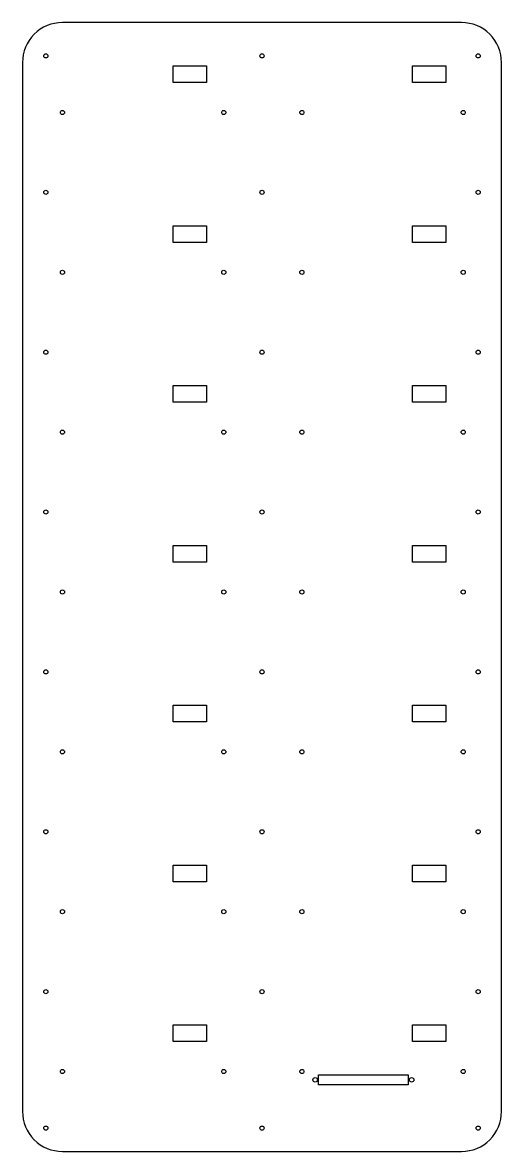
# Model space of a CAD drawing. Header units: millimetres. Extents: x -144 to 144, y -339 to 339.
import ezdxf

# ---------------------------------------------------------------- set-up
doc = ezdxf.new("R2010")
doc.units = ezdxf.units.MM

msp = doc.modelspace()

# ---------------------------------------------------------------- linework, layer by layer
msp.add_lwpolyline([(144, 315, 0.414214), (120, 339), (-120, 339, 0.414214), (-144, 315), (-144, -315, 0.414214), (-120, -339), (120, -339, 0.414214), (144, -315)], format="xyb", close=True)
for points in [[(-53.4, 303), (-53.4, 313), (-33.4, 313), (-33.4, 303)], [(90.6, 313), (110.6, 313), (110.6, 303), (90.6, 303)], [(-53.4, 217), (-33.4, 217), (-33.4, 207), (-53.4, 207)], [(90.6, 217), (110.6, 217), (110.6, 207), (90.6, 207)], [(-53.4, 121), (-33.4, 121), (-33.4, 111), (-53.4, 111)], [(110.6, 121), (110.6, 111), (90.6, 111), (90.6, 121)], [(-53.4, 25), (-33.4, 25), (-33.4, 15), (-53.4, 15)], [(90.6, 15), (90.6, 25), (110.6, 25), (110.6, 15)], [(-33.4, -81), (-53.4, -81), (-53.4, -71), (-33.4, -71)], [(110.6, -71), (110.6, -81), (90.6, -81), (90.6, -71)], [(-53.4, -167), (-33.4, -167), (-33.4, -177), (-53.4, -177)], [(110.6, -177), (90.6, -177), (90.6, -167), (110.6, -167)], [(-33.4, -273), (-53.4, -273), (-53.4, -263), (-33.4, -263)], [(90.6, -273), (90.6, -263), (110.6, -263), (110.6, -273)], [(34, -299), (34, -293), (88, -293), (88, -299)]]:
    msp.add_lwpolyline(points, close=True)
for centre, radius in [((-130, 319), 1.25), ((0, 319), 1.25), ((130, 319), 1.25), ((-120, 285), 1.25), ((-23, 285), 1.25), ((24, 285), 1.25), ((121, 285), 1.25), ((-130, 237), 1.25), ((0, 237), 1.25), ((130, 237), 1.25), ((-120, 189), 1.25), ((-23, 189), 1.25), ((24, 189), 1.25), ((121, 189), 1.25), ((-130, 141), 1.25), ((0, 141), 1.25), ((130, 141), 1.25), ((-120, 93), 1.25), ((-23, 93), 1.25), ((24, 93), 1.25), ((121, 93), 1.25), ((-130, 45), 1.25), ((0, 45), 1.25), ((130, 45), 1.25), ((-120, -3), 1.25), ((-23, -3), 1.25), ((24, -3), 1.25), ((121, -3), 1.25), ((-130, -51), 1.25), ((0, -51), 1.25), ((130, -51), 1.25), ((-120, -99), 1.25), ((-23, -99), 1.25), ((24, -99), 1.25), ((121, -99), 1.25), ((-130, -147), 1.25), ((0, -147), 1.25), ((130, -147), 1.25), ((-120, -195), 1.25), ((-23, -195), 1.25), ((24, -195), 1.25), ((121, -195), 1.25), ((-130, -243), 1.25), ((0, -243), 1.25), ((130, -243), 1.25), ((-120, -291), 1.25), ((-23, -291), 1.25), ((24, -291), 1.25), ((121, -291), 1.25), ((32, -296), 1.38), ((90, -296), 1.38), ((-130, -325), 1.25), ((0, -325), 1.25), ((130, -325), 1.25)]:
    msp.add_circle(centre, radius)

doc.saveas('drawing.dxf')
